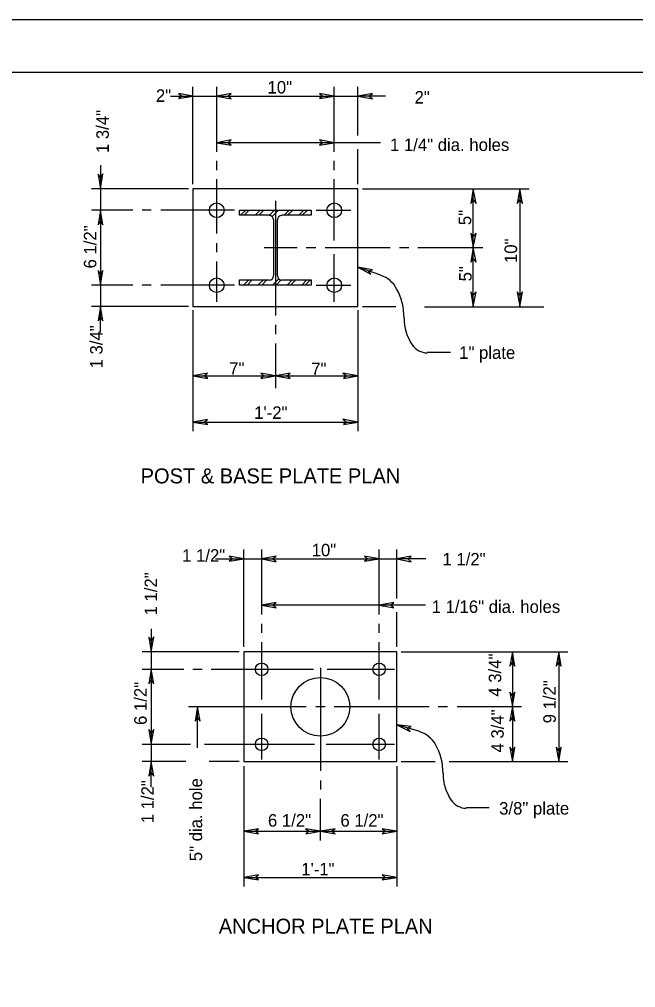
# Model space of a CAD drawing. Extents: x 499999.87 to 500002.82, y 499999.96 to 500001.79.
# Drawn here: x 500001.341 to 500001.827, y 500001.029 to 500001.792 of the extents above; entities that cross this region are included whole.
import ezdxf

# ---------------------------------------------------------------- set-up
doc = ezdxf.new("R2010")
doc.units = 0
for name, color, linetype in [('1', 7, 'Continuous'), ('15', 7, 'Continuous'), ('16', 7, 'Continuous'), ('2', 7, 'Continuous'), ('21', 7, 'Continuous'), ('41', 7, 'Continuous')]:
    doc.layers.add(name, color=color, linetype=linetype)

msp = doc.modelspace()

# ---------------------------------------------------------------- linework, layer by layer
at = {"layer": '1'}
for p, q in [((499999.86647, 500001.79167), (500002.8248, 500001.79167)), ((500000.03314, 500001.75), (500002.78314, 500001.75))]:
    msp.add_line(p, q, dxfattribs=at)
for points in [[(500001.47802, 500001.7313), (500001.46654, 500001.73327), (500001.46949, 500001.7313), (500001.46654, 500001.72933)], [(500001.49672, 500001.7313), (500001.5082, 500001.729), (500001.50558, 500001.7313), (500001.5082, 500001.73327)], [(500001.58924, 500001.7313), (500001.57776, 500001.73327), (500001.58038, 500001.7313), (500001.57776, 500001.72933)], [(500001.60794, 500001.7313), (500001.61942, 500001.729), (500001.61647, 500001.7313), (500001.61942, 500001.73327)], [(500001.49672, 500001.69455), (500001.5082, 500001.69259), (500001.50558, 500001.69455), (500001.5082, 500001.69685)], [(500001.58924, 500001.69455), (500001.57776, 500001.69685), (500001.58038, 500001.69455), (500001.57776, 500001.69259)], [(500001.40518, 500001.65814), (500001.40715, 500001.66995), (500001.40518, 500001.66699), (500001.40322, 500001.66962)], [(500001.69882, 500001.65814), (500001.69685, 500001.64665), (500001.69882, 500001.64961), (500001.70112, 500001.64665)], [(500001.73556, 500001.65814), (500001.73327, 500001.64665), (500001.73556, 500001.64961), (500001.73753, 500001.64665)], [(500001.40518, 500001.6414), (500001.40322, 500001.62992), (500001.40518, 500001.63255), (500001.40715, 500001.62992)], [(500001.69882, 500001.61188), (500001.70112, 500001.62336), (500001.69882, 500001.62073), (500001.69685, 500001.62336)], [(500001.69882, 500001.61188), (500001.69685, 500001.60039), (500001.69882, 500001.60302), (500001.70112, 500001.60039)], [(500001.60794, 500001.59646), (500001.61811, 500001.59088), (500001.61614, 500001.5935), (500001.61942, 500001.59449)], [(500001.40518, 500001.58235), (500001.40715, 500001.59383), (500001.40518, 500001.59121), (500001.40322, 500001.59383)], [(500001.69882, 500001.56562), (500001.70112, 500001.5771), (500001.69882, 500001.57448), (500001.69685, 500001.5771)], [(500001.73556, 500001.56562), (500001.73753, 500001.5771), (500001.73556, 500001.57448), (500001.73327, 500001.5771)], [(500001.40518, 500001.56562), (500001.40322, 500001.55413), (500001.40518, 500001.55676), (500001.40715, 500001.55413)], [(500001.47802, 500001.51083), (500001.48983, 500001.50886), (500001.48688, 500001.51083), (500001.4895, 500001.51312)], [(500001.54298, 500001.51083), (500001.5315, 500001.51312), (500001.53412, 500001.51083), (500001.5315, 500001.50886)], [(500001.54298, 500001.51083), (500001.55446, 500001.50886), (500001.55184, 500001.51083), (500001.55446, 500001.51312)], [(500001.60794, 500001.51083), (500001.59613, 500001.51312), (500001.59908, 500001.51083), (500001.59646, 500001.50886)], [(500001.47802, 500001.47441), (500001.48983, 500001.47244), (500001.48688, 500001.47441), (500001.4895, 500001.47638)], [(500001.60794, 500001.47441), (500001.59613, 500001.47671), (500001.59908, 500001.47441), (500001.59646, 500001.47244)], [(500001.51804, 500001.3668), (500001.50656, 500001.36877), (500001.50919, 500001.3668), (500001.50656, 500001.36483)], [(500001.53215, 500001.3668), (500001.54364, 500001.3645), (500001.54068, 500001.3668), (500001.54364, 500001.36877)], [(500001.62467, 500001.3668), (500001.61319, 500001.36877), (500001.61581, 500001.3668), (500001.61319, 500001.36483)], [(500001.63845, 500001.3668), (500001.64993, 500001.3645), (500001.64731, 500001.3668), (500001.64993, 500001.36877)], [(500001.53215, 500001.33038), (500001.54364, 500001.32808), (500001.54068, 500001.33038), (500001.54364, 500001.33235)], [(500001.62467, 500001.33038), (500001.63615, 500001.32808), (500001.63353, 500001.33038), (500001.63615, 500001.33235)], [(500001.44521, 500001.29364), (500001.44718, 500001.30545), (500001.44521, 500001.30249), (500001.44324, 500001.30512)], [(500001.72966, 500001.29364), (500001.72769, 500001.28215), (500001.72966, 500001.2851), (500001.73163, 500001.28215)], [(500001.76608, 500001.29364), (500001.76411, 500001.28215), (500001.76608, 500001.2851), (500001.76804, 500001.28215)], [(500001.44521, 500001.27986), (500001.44324, 500001.26837), (500001.44521, 500001.271), (500001.44718, 500001.26837)], [(500001.72966, 500001.25033), (500001.73163, 500001.26181), (500001.72966, 500001.25919), (500001.72769, 500001.26181)], [(500001.48163, 500001.25033), (500001.47966, 500001.23885), (500001.48163, 500001.24147), (500001.4836, 500001.23885)], [(500001.72966, 500001.25033), (500001.72769, 500001.23885), (500001.72966, 500001.24147), (500001.73163, 500001.23885)], [(500001.44521, 500001.2208), (500001.44718, 500001.23228), (500001.44521, 500001.22966), (500001.44324, 500001.23228)], [(500001.63845, 500001.23589), (500001.64895, 500001.23064), (500001.64698, 500001.23327), (500001.64993, 500001.23458)], [(500001.72966, 500001.20702), (500001.73163, 500001.2185), (500001.72966, 500001.21588), (500001.72769, 500001.2185)], [(500001.76608, 500001.20702), (500001.76804, 500001.2185), (500001.76608, 500001.21588), (500001.76411, 500001.2185)], [(500001.44521, 500001.20702), (500001.44324, 500001.19554), (500001.44521, 500001.19816), (500001.44718, 500001.19554)], [(500001.51804, 500001.15223), (500001.52953, 500001.15026), (500001.5269, 500001.15223), (500001.52953, 500001.1542)], [(500001.57841, 500001.15223), (500001.5666, 500001.1542), (500001.56955, 500001.15223), (500001.56693, 500001.15026)], [(500001.57841, 500001.15223), (500001.5899, 500001.15026), (500001.58694, 500001.15223), (500001.5899, 500001.1542)], [(500001.63845, 500001.15223), (500001.62697, 500001.1542), (500001.62959, 500001.15223), (500001.62697, 500001.15026)], [(500001.51804, 500001.11581), (500001.52953, 500001.11385), (500001.5269, 500001.11581), (500001.52953, 500001.11778)], [(500001.63845, 500001.11581), (500001.62697, 500001.11778), (500001.62959, 500001.11581), (500001.62697, 500001.11385)]]:
    msp.add_lwpolyline(points, close=True, dxfattribs=at)
at = {"layer": '15'}
for p, q in [((500001.47802, 500001.66175), (500001.47802, 500001.73852)), ((500001.49672, 500001.68734), (500001.49672, 500001.73852)), ((500001.58924, 500001.68734), (500001.58924, 500001.73852)), ((500001.60794, 500001.70013), (500001.60794, 500001.73852)), ((500001.4603, 500001.7313), (500001.47802, 500001.7313)), ((500001.47802, 500001.7313), (500001.49672, 500001.7313)), ((500001.49672, 500001.7313), (500001.58924, 500001.7313)), ((500001.58924, 500001.7313), (500001.60794, 500001.7313)), ((500001.62959, 500001.7313), (500001.60794, 500001.7313)), ((500001.58924, 500001.69455), (500001.49672, 500001.69455)), ((500001.62566, 500001.69455), (500001.58924, 500001.69455)), ((500001.60794, 500001.66175), (500001.60794, 500001.6893)), ((500001.49672, 500001.6729), (500001.49672, 500001.68012)), ((500001.58924, 500001.6729), (500001.58924, 500001.68012)), ((500001.40518, 500001.67684), (500001.40518, 500001.65814)), ((500001.49672, 500001.62303), (500001.49672, 500001.66568)), ((500001.58924, 500001.61745), (500001.58924, 500001.66568)), ((500001.47441, 500001.65814), (500001.39797, 500001.65814)), ((500001.40518, 500001.65814), (500001.40518, 500001.6414)), ((500001.61155, 500001.65814), (500001.74278, 500001.65814)), ((500001.69882, 500001.61188), (500001.69882, 500001.65814)), ((500001.73556, 500001.65814), (500001.73556, 500001.56562)), ((500001.54298, 500001.64862), (500001.54298, 500001.5584)), ((500001.43077, 500001.6414), (500001.39797, 500001.6414)), ((500001.40518, 500001.6414), (500001.40518, 500001.58235)), ((500001.44521, 500001.6414), (500001.43799, 500001.6414)), ((500001.51083, 500001.6414), (500001.45276, 500001.6414)), ((500001.51542, 500001.63747), (500001.51969, 500001.6414)), ((500001.51837, 500001.63747), (500001.52231, 500001.6414)), ((500001.5269, 500001.63747), (500001.53084, 500001.6414)), ((500001.52986, 500001.63747), (500001.53379, 500001.6414)), ((500001.53839, 500001.63747), (500001.54232, 500001.6414)), ((500001.54528, 500001.6414), (500001.54035, 500001.63648)), ((500001.54987, 500001.63747), (500001.55381, 500001.6414)), ((500001.55249, 500001.63747), (500001.55676, 500001.6414)), ((500001.56135, 500001.63747), (500001.56529, 500001.6414)), ((500001.56398, 500001.63747), (500001.56824, 500001.6414)), ((500001.57513, 500001.6414), (500001.60236, 500001.6414)), ((500001.54167, 500001.5899), (500001.54167, 500001.63386)), ((500001.54429, 500001.63386), (500001.54429, 500001.5899)), ((500001.49672, 500001.60827), (500001.49672, 500001.61549)), ((500001.53412, 500001.61188), (500001.56004, 500001.61188)), ((500001.56726, 500001.61188), (500001.5748, 500001.61188)), ((500001.58202, 500001.61188), (500001.6332, 500001.61188)), ((500001.64075, 500001.61188), (500001.64797, 500001.61188)), ((500001.65518, 500001.61188), (500001.70636, 500001.61188)), ((500001.69882, 500001.56562), (500001.69882, 500001.61188)), ((500001.58924, 500001.56923), (500001.58924, 500001.60663)), ((500001.49672, 500001.56923), (500001.49672, 500001.60105)), ((500001.62598, 500001.59022), (500001.60794, 500001.59646)), ((500001.5456, 500001.58727), (500001.54068, 500001.58235)), ((500001.43077, 500001.58235), (500001.39797, 500001.58235)), ((500001.40518, 500001.58235), (500001.40518, 500001.56562)), ((500001.44521, 500001.58235), (500001.43799, 500001.58235)), ((500001.51083, 500001.58235), (500001.45276, 500001.58235)), ((500001.52198, 500001.58661), (500001.51772, 500001.58235)), ((500001.52461, 500001.58661), (500001.52067, 500001.58235)), ((500001.53346, 500001.58661), (500001.5292, 500001.58235)), ((500001.53609, 500001.58661), (500001.53215, 500001.58235)), ((500001.54757, 500001.58661), (500001.54364, 500001.58235)), ((500001.5561, 500001.58661), (500001.55217, 500001.58235)), ((500001.55906, 500001.58661), (500001.55479, 500001.58235)), ((500001.56759, 500001.58661), (500001.56365, 500001.58235)), ((500001.57054, 500001.58661), (500001.56627, 500001.58235)), ((500001.57513, 500001.58235), (500001.60236, 500001.58235)), ((500001.47441, 500001.56562), (500001.39797, 500001.56562)), ((500001.40518, 500001.54495), (500001.40518, 500001.56562)), ((500001.61155, 500001.56562), (500001.6378, 500001.56562)), ((500001.66043, 500001.56529), (500001.75427, 500001.56529)), ((500001.47802, 500001.56266), (500001.47802, 500001.46719)), ((500001.60794, 500001.56266), (500001.60794, 500001.46719)), ((500001.54298, 500001.55118), (500001.54298, 500001.54364)), ((500001.54298, 500001.53642), (500001.54298, 500001.50131)), ((500001.68077, 500001.5292), (500001.6624, 500001.5292)), ((500001.47802, 500001.51083), (500001.54298, 500001.51083)), ((500001.54298, 500001.51083), (500001.60794, 500001.51083)), ((500001.47802, 500001.47441), (500001.60794, 500001.47441))]:
    msp.add_line(p, q, dxfattribs=at)
for points in [[(500001.60794, 500001.65814), (500001.47802, 500001.65814), (500001.47802, 500001.56562), (500001.60794, 500001.56562), (500001.60794, 500001.65814)], [(500001.60794, 500001.65814), (500001.47802, 500001.65814), (500001.47802, 500001.56562), (500001.60794, 500001.56562), (500001.60794, 500001.65814)], [(500001.53806, 500001.63747), (500001.51476, 500001.63747), (500001.51476, 500001.6414), (500001.57119, 500001.6414), (500001.57119, 500001.63747), (500001.5479, 500001.63747)], [(500001.5479, 500001.58661), (500001.57119, 500001.58661), (500001.57119, 500001.58235), (500001.51476, 500001.58235), (500001.51476, 500001.58661), (500001.53806, 500001.58661)]]:
    msp.add_lwpolyline(points, dxfattribs=at)
for centre in [(500001.49672, 500001.6413), (500001.49672, 500001.6413), (500001.58932, 500001.6413), (500001.58932, 500001.6413), (500001.49672, 500001.58227), (500001.49672, 500001.58227), (500001.58932, 500001.58227), (500001.58932, 500001.58227)]:
    msp.add_circle(centre, 0.00579, dxfattribs=at)
for centre, radius, start, end in [((500001.5381, 500001.63378), 0.00347, 0, 90), ((500001.54794, 500001.63378), 0.00347, 90, 180), ((500001.5381, 500001.58979), 0.00347, 270, 0), ((500001.54794, 500001.58979), 0.00347, 180, 270), ((500001.61874, 500001.56887), 0.0224, 28.43626, 70.88027), ((500001.59565, 500001.55637), 0.04865, 0, 28.43626), ((500001.68214, 500001.55637), 0.03784, 180, 213.69007), ((500001.66253, 500001.54329), 0.01427, 213.69007, 270)]:
    msp.add_arc(centre, radius, start, end, dxfattribs=at)
at = {"layer": '21'}
for p, q in [((500001.51804, 500001.29757), (500001.51804, 500001.37402)), ((500001.53215, 500001.32283), (500001.53215, 500001.37402)), ((500001.62467, 500001.32283), (500001.62467, 500001.37402)), ((500001.63845, 500001.33563), (500001.63845, 500001.37402)), ((500001.49573, 500001.3668), (500001.51804, 500001.3668)), ((500001.51804, 500001.3668), (500001.53215, 500001.3668)), ((500001.53215, 500001.3668), (500001.62467, 500001.3668)), ((500001.62467, 500001.3668), (500001.63845, 500001.3668)), ((500001.66142, 500001.3668), (500001.63845, 500001.3668)), ((500001.62467, 500001.33038), (500001.53215, 500001.33038)), ((500001.66109, 500001.33038), (500001.62467, 500001.33038)), ((500001.63845, 500001.29757), (500001.63845, 500001.3248)), ((500001.53215, 500001.3084), (500001.53215, 500001.31562)), ((500001.62467, 500001.3084), (500001.62467, 500001.31562)), ((500001.44521, 500001.31168), (500001.44521, 500001.29364)), ((500001.53215, 500001.25591), (500001.53215, 500001.30118)), ((500001.62467, 500001.25591), (500001.62467, 500001.30118)), ((500001.51444, 500001.29364), (500001.43799, 500001.29364)), ((500001.44521, 500001.29364), (500001.44521, 500001.27986)), ((500001.64206, 500001.29364), (500001.77329, 500001.29364)), ((500001.72966, 500001.29364), (500001.72966, 500001.25033)), ((500001.76608, 500001.29364), (500001.76608, 500001.20702)), ((500001.43799, 500001.27986), (500001.4708, 500001.27986)), ((500001.44521, 500001.27986), (500001.44521, 500001.2208)), ((500001.47802, 500001.27986), (500001.48524, 500001.27986)), ((500001.49245, 500001.27986), (500001.57283, 500001.27986)), ((500001.57841, 500001.28084), (500001.57841, 500001.1998)), ((500001.58366, 500001.27986), (500001.63681, 500001.27986)), ((500001.47441, 500001.25033), (500001.56726, 500001.25033)), ((500001.48163, 500001.21785), (500001.48163, 500001.25033)), ((500001.53215, 500001.20866), (500001.53215, 500001.24475)), ((500001.5748, 500001.25033), (500001.58202, 500001.25033)), ((500001.58924, 500001.25033), (500001.66404, 500001.25033)), ((500001.62467, 500001.20866), (500001.62467, 500001.24475)), ((500001.67126, 500001.25033), (500001.67848, 500001.25033)), ((500001.68602, 500001.25033), (500001.73688, 500001.25033)), ((500001.72966, 500001.25033), (500001.72966, 500001.20702)), ((500001.65682, 500001.23064), (500001.63845, 500001.23589)), ((500001.43799, 500001.2208), (500001.47605, 500001.2208)), ((500001.44521, 500001.2208), (500001.44521, 500001.20702)), ((500001.4872, 500001.2208), (500001.57382, 500001.2208)), ((500001.58301, 500001.2208), (500001.63681, 500001.2208)), ((500001.47244, 500001.20702), (500001.43799, 500001.20702)), ((500001.44521, 500001.18701), (500001.44521, 500001.20702)), ((500001.51444, 500001.20702), (500001.49081, 500001.20702)), ((500001.64206, 500001.20702), (500001.66864, 500001.20702)), ((500001.67979, 500001.20702), (500001.77329, 500001.20702)), ((500001.51804, 500001.20341), (500001.51804, 500001.1086)), ((500001.63845, 500001.20341), (500001.63845, 500001.1086)), ((500001.57841, 500001.19226), (500001.57841, 500001.18504)), ((500001.57841, 500001.14501), (500001.57841, 500001.17782)), ((500001.71129, 500001.1706), (500001.69324, 500001.1706)), ((500001.51804, 500001.15223), (500001.57841, 500001.15223)), ((500001.57841, 500001.15223), (500001.63845, 500001.15223)), ((500001.51804, 500001.11581), (500001.63845, 500001.11581))]:
    msp.add_line(p, q, dxfattribs=at)
msp.add_lwpolyline([(500001.63845, 500001.29364), (500001.51804, 500001.29364), (500001.51804, 500001.20702), (500001.63845, 500001.20702), (500001.63845, 500001.29364)], dxfattribs=at)
msp.add_lwpolyline([(500001.63845, 500001.29364), (500001.51804, 500001.29364), (500001.51804, 500001.20702), (500001.63845, 500001.20702), (500001.63845, 500001.29364)], dxfattribs=at)
for centre, radius in [((500001.53206, 500001.27973), 0.00492), ((500001.53206, 500001.27973), 0.00492), ((500001.62466, 500001.27973), 0.00492), ((500001.62466, 500001.27973), 0.00492), ((500001.57836, 500001.25021), 0.02315), ((500001.57836, 500001.25021), 0.02315), ((500001.53206, 500001.22069), 0.00492), ((500001.53206, 500001.22069), 0.00492), ((500001.62466, 500001.22069), 0.00492), ((500001.62466, 500001.22069), 0.00492)]:
    msp.add_circle(centre, radius, dxfattribs=at)
for centre, radius, start, end in [((500001.65093, 500001.21047), 0.02076, 29.13929, 73.62985), ((500001.628, 500001.19769), 0.04701, 0, 29.13929), ((500001.71285, 500001.19769), 0.03784, 180, 213.69007), ((500001.69324, 500001.18461), 0.01427, 213.69007, 270)]:
    msp.add_arc(centre, radius, start, end, dxfattribs=at)
at = {"layer": '41'}
msp.add_lwpolyline([(499999.86647, 500001.79167), (500002.8248, 500001.79167), (500002.8248, 499999.95833), (499999.86647, 499999.95833)], close=True, dxfattribs=at)

# ---------------------------------------------------------------- texts
at = {"layer": '16'}
for s, height, p in [('10"', 0.009843, (500001.53675, 500001.73327)), ('2"', 0.009843, (500001.44882, 500001.72671)), ('2"', 0.009843, (500001.65256, 500001.72539)), ('1 1/4" dia. holes', 0.0098425, (500001.6332, 500001.68799)), ('1" plate', 0.009843, (500001.68766, 500001.52428)), ('7"', 0.009843, (500001.50656, 500001.51181)), ('7"', 0.009843, (500001.57119, 500001.51148)), ('1\'-2"', 0.009843, (500001.52625, 500001.47703)), ('1 1/2"', 0.009843, (500001.46949, 500001.3645)), ('10"', 0.009843, (500001.57152, 500001.36877)), ('1 1/2"', 0.009843, (500001.67454, 500001.36155)), ('1 1/16" dia. holes', 0.0098425, (500001.66601, 500001.32415)), ('3/8" plate', 0.009843, (500001.71916, 500001.16535)), ('6 1/2"', 0.009843, (500001.53707, 500001.15584)), ('6 1/2"', 0.009843, (500001.59416, 500001.15584)), ('1\'-1"', 0.009843, (500001.56332, 500001.11745))]:
    msp.add_text(s, height=height, dxfattribs=at).set_placement(p)
for s, height, p in [('1 3/4"', 0.009843, (500001.41175, 500001.68635)), ('5"', 0.009843, (500001.69718, 500001.62959)), ('6 1/2"', 0.009843, (500001.4019, 500001.59547)), ('10"', 0.009843, (500001.73327, 500001.59974)), ('5"', 0.009843, (500001.69751, 500001.5853)), ('1 3/4"', 0.009843, (500001.40682, 500001.51673)), ('1 1/2"', 0.009843, (500001.4498, 500001.32218)), ('4 3/4"', 0.009843, (500001.7208, 500001.2582)), ('6 1/2"', 0.009843, (500001.4416, 500001.23589)), ('9 1/2"', 0.009843, (500001.76378, 500001.2372)), ('4 3/4"', 0.009843, (500001.72277, 500001.21424)), ('1 1/2"', 0.009843, (500001.44718, 500001.15846)), ('5" dia. hole', 0.0098425, (500001.48524, 500001.12861))]:
    msp.add_text(s, height=height, rotation=90, dxfattribs=at).set_placement(p)
at = {"layer": '2'}
for s, p in [('POST & BASE PLATE PLAN', (500001.43679, 500001.42618)), ('ANCHOR PLATE PLAN', (500001.4983, 500001.07152))]:
    msp.add_text(s, height=0.011811, dxfattribs=at).set_placement(p)

doc.saveas('drawing.dxf')
